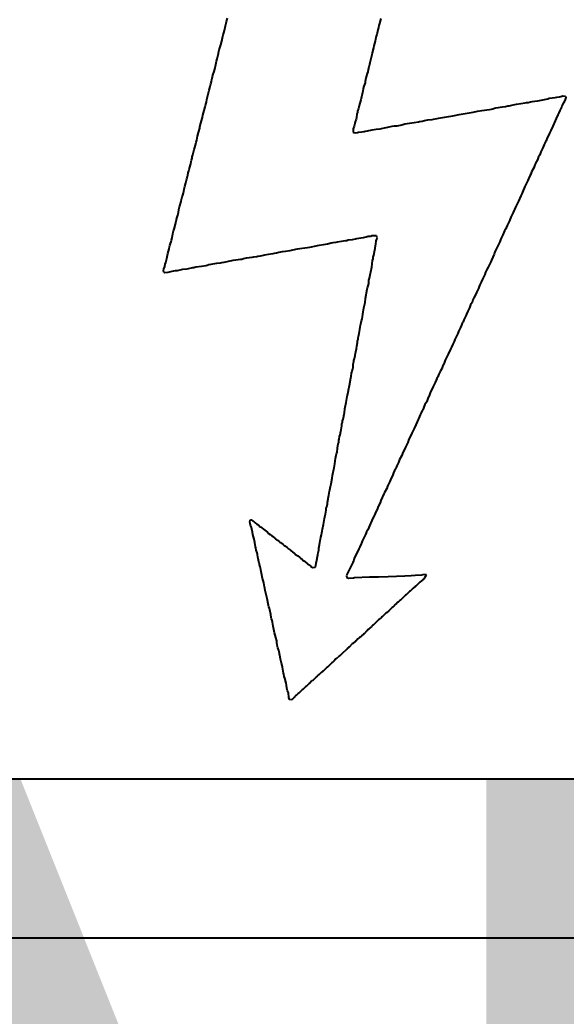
# Model space of a CAD drawing. Header units: inches. Extents: x 0 to 212, y 0 to 208.
# Drawn here: x 6.9044 to 6.98, y 1.2384 to 1.3764 of the extents above; entities that cross this region are included whole.
import ezdxf

# ---------------------------------------------------------------- set-up
doc = ezdxf.new("R2010")
doc.units = ezdxf.units.IN
doc.header["$MEASUREMENT"] = 0
doc.layers.add('Top Overlay', color=2, linetype='Continuous')
doc.styles.add('Arial Black', font='', dxfattribs={"height": 0.2})
doc.styles.get('Arial Black').set_extended_font_data('Arial Black')

msp = doc.modelspace()

# ---------------------------------------------------------------- linework, layer by layer
at = {"layer": 'Top Overlay'}
for p, q in [((6.93298, 1.37622), (6.93311, 1.37667)), ((6.95434, 1.37664), (6.95416, 1.37594)), ((6.93269, 1.37496), (6.93282, 1.37563)), ((6.93282, 1.37563), (6.93291, 1.37598)), ((6.93291, 1.37598), (6.93298, 1.37622)), ((6.95403, 1.37541), (6.95394, 1.37505)), ((6.95409, 1.37569), (6.95403, 1.37541)), ((6.95416, 1.37594), (6.95409, 1.37569)), ((6.93231, 1.37352), (6.93247, 1.37421)), ((6.93247, 1.37421), (6.93251, 1.37439)), ((6.93251, 1.37439), (6.93262, 1.37467)), ((6.93262, 1.37467), (6.93269, 1.37496)), ((6.95361, 1.37379), (6.95356, 1.37348)), ((6.95365, 1.37397), (6.95361, 1.37379)), ((6.95372, 1.37421), (6.95365, 1.37397)), ((6.95381, 1.37443), (6.95372, 1.37421)), ((6.95385, 1.37461), (6.95381, 1.37443)), ((6.95394, 1.37505), (6.95385, 1.37461)), ((6.93196, 1.37228), (6.93218, 1.37299)), ((6.93218, 1.37299), (6.93231, 1.37352)), ((6.95334, 1.37259), (6.95317, 1.37189)), ((6.95341, 1.37284), (6.95334, 1.37259)), ((6.9535, 1.37319), (6.95341, 1.37284)), ((6.95356, 1.37348), (6.9535, 1.37319)), ((6.93158, 1.37071), (6.93167, 1.37107)), ((6.93167, 1.37107), (6.93178, 1.37144)), ((6.93178, 1.37144), (6.93187, 1.3718)), ((6.93187, 1.3718), (6.93192, 1.37211)), ((6.93192, 1.37211), (6.93196, 1.37228)), ((6.95297, 1.37107), (6.95292, 1.37085)), ((6.9531, 1.3716), (6.95297, 1.37107)), ((6.95317, 1.37189), (6.9531, 1.3716)), ((6.93125, 1.36932), (6.93134, 1.36963)), ((6.93134, 1.36963), (6.93141, 1.36987)), ((6.93141, 1.36987), (6.93145, 1.37005)), ((6.93145, 1.37005), (6.93158, 1.37071)), ((6.95263, 1.36958), (6.95255, 1.36923)), ((6.95268, 1.36989), (6.95263, 1.36958)), ((6.95277, 1.37025), (6.95268, 1.36989)), ((6.95283, 1.37049), (6.95277, 1.37025)), ((6.95292, 1.37085), (6.95283, 1.37049)), ((6.93096, 1.36819), (6.93101, 1.36837)), ((6.93101, 1.36837), (6.93105, 1.36859)), ((6.93105, 1.36859), (6.93114, 1.36894)), ((6.93114, 1.36894), (6.93125, 1.36932)), ((6.95232, 1.36857), (6.95226, 1.36814)), ((6.95246, 1.36901), (6.95232, 1.36857)), ((6.95255, 1.36923), (6.95246, 1.36901)), ((6.93059, 1.36671), (6.9307, 1.36722)), ((6.9307, 1.36722), (6.93081, 1.36759)), ((6.93081, 1.36759), (6.9309, 1.3679)), ((6.9309, 1.3679), (6.93096, 1.36819)), ((6.95193, 1.36693), (6.95186, 1.36655)), ((6.95201, 1.36728), (6.95193, 1.36693)), ((6.9521, 1.3675), (6.95201, 1.36728)), ((6.95217, 1.36775), (6.9521, 1.3675)), ((6.95221, 1.36792), (6.95217, 1.36775)), ((6.95226, 1.36814), (6.95221, 1.36792)), ((6.93019, 1.36507), (6.93026, 1.36544)), ((6.93026, 1.36544), (6.93034, 1.3658)), ((6.93034, 1.3658), (6.93045, 1.36617)), ((6.93045, 1.36617), (6.93059, 1.36671)), ((6.95162, 1.36555), (6.95157, 1.36538)), ((6.95168, 1.3658), (6.95162, 1.36555)), ((6.95177, 1.36615), (6.95168, 1.3658)), ((6.95182, 1.36637), (6.95177, 1.36615)), ((6.95186, 1.36655), (6.95182, 1.36637)), ((6.97636, 1.36529), (6.97725, 1.36547)), ((6.97725, 1.36547), (6.97749, 1.36553)), ((6.97749, 1.36553), (6.97767, 1.36558)), ((6.97767, 1.36558), (6.97853, 1.36569)), ((6.97853, 1.36569), (6.97875, 1.36573)), ((6.97875, 1.36573), (6.97911, 1.36578)), ((6.97911, 1.36578), (6.97929, 1.36582)), ((6.97929, 1.36582), (6.97957, 1.36593)), ((6.97957, 1.36593), (6.97993, 1.36589)), ((6.97995, 1.36555), (6.97984, 1.36527)), ((6.97993, 1.36589), (6.97999, 1.36569)), ((6.97999, 1.36569), (6.97995, 1.36555)), ((6.92986, 1.36389), (6.93001, 1.3644)), ((6.93001, 1.3644), (6.93006, 1.36458)), ((6.93006, 1.36458), (6.93014, 1.36489)), ((6.93014, 1.36489), (6.93019, 1.36507)), ((6.95128, 1.36416), (6.95115, 1.36381)), ((6.95133, 1.36434), (6.95128, 1.36416)), ((6.95137, 1.3646), (6.95133, 1.36434)), ((6.95144, 1.36489), (6.95137, 1.3646)), ((6.95148, 1.36507), (6.95144, 1.36489)), ((6.95157, 1.36538), (6.95148, 1.36507)), ((6.96941, 1.36405), (6.96968, 1.36409)), ((6.96968, 1.36409), (6.96986, 1.36414)), ((6.96986, 1.36414), (6.9701, 1.3642)), ((6.9701, 1.3642), (6.97028, 1.36425)), ((6.97028, 1.36425), (6.97121, 1.36438)), ((6.97121, 1.36438), (6.97163, 1.36445)), ((6.97163, 1.36445), (6.97198, 1.36454)), ((6.97198, 1.36454), (6.97209, 1.36456)), ((6.97209, 1.36456), (6.97214, 1.36456)), ((6.97214, 1.36456), (6.97231, 1.3646)), ((6.97231, 1.3646), (6.97269, 1.36467)), ((6.97269, 1.36467), (6.97291, 1.36471)), ((6.97291, 1.36471), (6.97318, 1.36476)), ((6.97318, 1.36476), (6.97437, 1.36494)), ((6.97437, 1.36494), (6.97455, 1.36498)), ((6.97455, 1.36498), (6.97477, 1.36502)), ((6.97477, 1.36502), (6.97512, 1.36511)), ((6.97512, 1.36511), (6.97534, 1.36516)), ((6.97534, 1.36516), (6.9757, 1.3652)), ((6.9757, 1.3652), (6.9761, 1.36524)), ((6.9761, 1.36524), (6.97636, 1.36529)), ((6.97946, 1.36445), (6.97915, 1.36387)), ((6.97951, 1.36463), (6.97946, 1.36445)), ((6.97984, 1.36527), (6.97951, 1.36463)), ((6.92941, 1.36212), (6.92961, 1.36277)), ((6.92961, 1.36277), (6.92966, 1.36294)), ((6.92966, 1.36294), (6.92972, 1.36323)), ((6.92972, 1.36323), (6.92986, 1.36389)), ((6.95093, 1.3627), (6.95082, 1.36232)), ((6.95097, 1.36288), (6.95093, 1.3627)), ((6.95106, 1.36341), (6.95097, 1.36288)), ((6.95111, 1.36363), (6.95106, 1.36341)), ((6.95115, 1.36381), (6.95111, 1.36363)), ((6.96147, 1.36266), (6.96164, 1.3627)), ((6.96164, 1.3627), (6.96215, 1.36277)), ((6.96215, 1.36277), (6.96237, 1.36281)), ((6.96237, 1.36281), (6.9629, 1.36294)), ((6.9629, 1.36294), (6.96344, 1.36303)), ((6.96344, 1.36303), (6.96432, 1.36316)), ((6.96432, 1.36316), (6.96459, 1.36321)), ((6.96459, 1.36321), (6.96481, 1.36325)), ((6.96481, 1.36325), (6.96499, 1.3633)), ((6.96499, 1.3633), (6.96523, 1.36336)), ((6.96523, 1.36336), (6.96578, 1.36343)), ((6.96578, 1.36343), (6.96658, 1.36356)), ((6.96658, 1.36356), (6.96715, 1.36365)), ((6.96715, 1.36365), (6.96733, 1.3637)), ((6.96733, 1.3637), (6.96758, 1.36376)), ((6.96758, 1.36376), (6.96775, 1.36381)), ((6.96775, 1.36381), (6.96837, 1.36389)), ((6.96837, 1.36389), (6.96941, 1.36405)), ((6.97867, 1.36277), (6.97853, 1.36246)), ((6.97891, 1.36327), (6.97867, 1.36277)), ((6.97902, 1.36356), (6.97891, 1.36327)), ((6.97915, 1.36387), (6.97902, 1.36356)), ((6.92908, 1.36086), (6.92926, 1.36144)), ((6.92926, 1.36144), (6.9293, 1.36161)), ((6.9293, 1.36161), (6.92941, 1.36212)), ((6.95055, 1.36135), (6.95051, 1.36117)), ((6.95066, 1.36173), (6.95055, 1.36135)), ((6.95075, 1.36208), (6.95066, 1.36173)), ((6.95082, 1.36232), (6.95075, 1.36208)), ((6.95317, 1.36122), (6.9537, 1.3613)), ((6.9537, 1.3613), (6.95429, 1.36137)), ((6.95429, 1.36137), (6.95447, 1.36142)), ((6.95447, 1.36142), (6.95489, 1.36148)), ((6.95489, 1.36148), (6.95533, 1.36157)), ((6.95533, 1.36157), (6.95551, 1.36161)), ((6.95551, 1.36161), (6.95595, 1.3617)), ((6.95595, 1.3617), (6.95622, 1.36175)), ((6.95622, 1.36175), (6.95662, 1.36179)), ((6.95662, 1.36179), (6.95711, 1.36188)), ((6.95711, 1.36188), (6.95728, 1.36192)), ((6.95728, 1.36192), (6.95753, 1.36199)), ((6.95753, 1.36199), (6.9577, 1.36204)), ((6.9577, 1.36204), (6.95801, 1.36208)), ((6.95801, 1.36208), (6.95896, 1.36223)), ((6.95896, 1.36223), (6.95956, 1.3623)), ((6.95956, 1.3623), (6.95974, 1.36235)), ((6.95974, 1.36235), (6.96007, 1.36241)), ((6.96007, 1.36241), (6.96043, 1.3625)), ((6.96043, 1.3625), (6.96087, 1.36259)), ((6.96087, 1.36259), (6.96147, 1.36266)), ((6.97818, 1.3617), (6.97791, 1.36113)), ((6.97853, 1.36246), (6.97818, 1.3617)), ((6.92886, 1.3598), (6.92895, 1.36033)), ((6.92895, 1.36033), (6.92908, 1.36086)), ((6.95051, 1.36117), (6.95055, 1.36091)), ((6.95055, 1.36091), (6.95062, 1.36084)), ((6.95062, 1.36084), (6.9508, 1.3608)), ((6.9508, 1.3608), (6.95115, 1.36084)), ((6.95115, 1.36084), (6.95128, 1.36088)), ((6.95128, 1.36088), (6.95173, 1.36093)), ((6.95173, 1.36093), (6.95204, 1.36097)), ((6.95204, 1.36097), (6.95221, 1.36102)), ((6.95221, 1.36102), (6.95252, 1.36106)), ((6.95252, 1.36106), (6.9527, 1.36111)), ((6.9527, 1.36111), (6.95299, 1.36117)), ((6.95299, 1.36117), (6.95317, 1.36122)), ((6.97738, 1.35998), (6.97727, 1.35969)), ((6.97774, 1.36073), (6.97738, 1.35998)), ((6.97791, 1.36113), (6.97774, 1.36073)), ((6.92851, 1.35847), (6.92857, 1.35876)), ((6.92857, 1.35876), (6.92866, 1.35911)), ((6.92866, 1.35911), (6.92877, 1.35949)), ((6.92877, 1.35949), (6.92886, 1.3598)), ((6.97683, 1.35871), (6.97654, 1.35816)), ((6.97692, 1.35894), (6.97683, 1.35871)), ((6.97698, 1.35918), (6.97692, 1.35894)), ((6.9772, 1.35953), (6.97698, 1.35918)), ((6.97727, 1.35969), (6.9772, 1.35953)), ((6.92813, 1.35703), (6.9282, 1.35728)), ((6.9282, 1.35728), (6.92824, 1.35745)), ((6.92824, 1.35745), (6.92833, 1.35776)), ((6.92833, 1.35776), (6.92851, 1.35847)), ((6.9761, 1.35719), (6.97594, 1.35677)), ((6.97623, 1.3575), (6.9761, 1.35719)), ((6.97627, 1.35759), (6.97623, 1.3575)), ((6.97634, 1.35765), (6.97627, 1.35759)), ((6.97643, 1.35787), (6.97634, 1.35765)), ((6.97654, 1.35816), (6.97643, 1.35787)), ((6.9278, 1.35573), (6.92798, 1.35635)), ((6.92798, 1.35635), (6.92802, 1.35652)), ((6.92802, 1.35652), (6.92809, 1.35681)), ((6.92809, 1.35681), (6.92813, 1.35703)), ((6.97554, 1.35593), (6.97526, 1.35537)), ((6.9757, 1.35635), (6.97554, 1.35593)), ((6.97583, 1.35666), (6.9757, 1.35635)), ((6.97594, 1.35677), (6.97583, 1.35666)), ((6.92738, 1.35407), (6.92749, 1.35444)), ((6.92749, 1.35444), (6.92758, 1.35475)), ((6.92758, 1.35475), (6.92762, 1.35493)), ((6.92762, 1.35493), (6.92767, 1.35524)), ((6.92767, 1.35524), (6.92775, 1.35555)), ((6.92775, 1.35555), (6.9278, 1.35573)), ((6.97481, 1.35444), (6.97475, 1.3542)), ((6.97499, 1.35484), (6.97481, 1.35444)), ((6.97515, 1.35508), (6.97499, 1.35484)), ((6.97526, 1.35537), (6.97515, 1.35508)), ((6.92713, 1.35298), (6.92722, 1.35334)), ((6.92722, 1.35334), (6.92733, 1.35385)), ((6.92733, 1.35385), (6.92738, 1.35407)), ((6.97433, 1.35334), (6.97397, 1.35258)), ((6.97455, 1.35382), (6.97433, 1.35334)), ((6.97475, 1.3542), (6.97455, 1.35382)), ((6.92676, 1.35154), (6.9268, 1.35176)), ((6.9268, 1.35176), (6.92685, 1.35194)), ((6.92685, 1.35194), (6.92691, 1.35218)), ((6.92691, 1.35218), (6.927, 1.35249)), ((6.927, 1.35249), (6.92705, 1.35267)), ((6.92705, 1.35267), (6.92713, 1.35298)), ((6.97377, 1.35207), (6.97344, 1.35134)), ((6.97388, 1.35236), (6.97377, 1.35207)), ((6.97397, 1.35258), (6.97388, 1.35236)), ((6.92638, 1.35019), (6.92647, 1.35055)), ((6.92647, 1.35055), (6.92669, 1.35126)), ((6.92669, 1.35126), (6.92676, 1.35154)), ((6.97304, 1.3505), (6.97269, 1.34975)), ((6.97344, 1.35134), (6.97304, 1.3505)), ((6.92601, 1.34858), (6.92614, 1.34911)), ((6.92614, 1.34911), (6.92625, 1.3494)), ((6.92625, 1.3494), (6.92634, 1.34975)), ((6.92634, 1.34975), (6.92638, 1.35019)), ((6.97238, 1.34913), (6.97218, 1.34858)), ((6.97258, 1.34946), (6.97238, 1.34913)), ((6.97269, 1.34975), (6.97258, 1.34946)), ((6.92574, 1.34743), (6.92592, 1.34813)), ((6.92592, 1.34813), (6.92601, 1.34858)), ((6.97167, 1.34749), (6.97149, 1.34723)), ((6.97174, 1.34765), (6.97167, 1.34749)), ((6.97185, 1.34794), (6.97174, 1.34765)), ((6.97218, 1.34858), (6.97185, 1.34794)), ((6.92536, 1.34594), (6.92545, 1.34625)), ((6.92545, 1.34625), (6.9255, 1.34656)), ((6.9255, 1.34656), (6.92554, 1.34674)), ((6.92554, 1.34674), (6.92561, 1.34703)), ((6.92561, 1.34703), (6.92565, 1.3472)), ((6.92565, 1.3472), (6.92574, 1.34743)), ((6.9519, 1.34623), (6.95097, 1.3461)), ((6.95208, 1.34627), (6.9519, 1.34623)), ((6.95232, 1.34634), (6.95208, 1.34627)), ((6.95261, 1.34641), (6.95232, 1.34634)), ((6.95292, 1.34645), (6.95261, 1.34641)), ((6.95305, 1.3465), (6.95292, 1.34645)), ((6.95359, 1.34654), (6.95305, 1.3465)), ((6.95376, 1.3465), (6.95359, 1.34654)), ((6.95383, 1.34643), (6.95376, 1.3465)), ((6.95387, 1.34625), (6.95383, 1.34643)), ((6.95383, 1.34608), (6.95387, 1.34625)), ((6.97105, 1.34621), (6.97096, 1.34599)), ((6.97129, 1.34667), (6.97105, 1.34621)), ((6.97149, 1.34723), (6.97129, 1.34667)), ((6.92505, 1.3447), (6.9251, 1.34501)), ((6.9251, 1.34501), (6.92514, 1.34519)), ((6.92514, 1.34519), (6.92521, 1.34548)), ((6.92521, 1.34548), (6.9253, 1.3457)), ((6.9253, 1.3457), (6.92536, 1.34594)), ((6.94422, 1.34488), (6.94276, 1.34466)), ((6.94449, 1.34492), (6.94422, 1.34488)), ((6.94537, 1.3451), (6.94449, 1.34492)), ((6.94555, 1.34515), (6.94537, 1.3451)), ((6.9467, 1.34532), (6.94555, 1.34515)), ((6.94697, 1.34537), (6.9467, 1.34532)), ((6.9475, 1.3455), (6.94697, 1.34537)), ((6.94772, 1.34554), (6.9475, 1.3455)), ((6.94814, 1.34561), (6.94772, 1.34554)), ((6.94832, 1.34566), (6.94814, 1.34561)), ((6.94892, 1.34572), (6.94832, 1.34566)), ((6.94945, 1.34581), (6.94892, 1.34572)), ((6.94967, 1.34585), (6.94945, 1.34581)), ((6.94984, 1.3459), (6.94967, 1.34585)), ((6.95038, 1.34599), (6.94984, 1.3459)), ((6.9508, 1.34605), (6.95038, 1.34599)), ((6.95097, 1.3461), (6.9508, 1.34605)), ((6.95352, 1.34457), (6.95356, 1.34475)), ((6.95356, 1.34475), (6.95363, 1.34517)), ((6.95363, 1.34517), (6.95367, 1.34539)), ((6.95367, 1.34539), (6.95372, 1.34583)), ((6.95372, 1.34583), (6.95383, 1.34608)), ((6.97045, 1.34486), (6.97021, 1.34439)), ((6.97056, 1.34515), (6.97045, 1.34486)), ((6.97085, 1.3457), (6.97056, 1.34515)), ((6.97096, 1.34599), (6.97085, 1.3457)), ((6.92457, 1.34284), (6.9247, 1.34338)), ((6.9247, 1.34338), (6.92485, 1.34406)), ((6.92485, 1.34406), (6.92505, 1.3447)), ((6.9355, 1.34338), (6.93532, 1.34333)), ((6.93572, 1.34342), (6.9355, 1.34338)), ((6.93612, 1.34346), (6.93572, 1.34342)), ((6.93648, 1.34351), (6.93612, 1.34346)), ((6.9367, 1.34355), (6.93648, 1.34351)), ((6.93716, 1.34362), (6.9367, 1.34355)), ((6.93734, 1.34366), (6.93716, 1.34362)), ((6.93765, 1.34371), (6.93734, 1.34366)), ((6.93789, 1.34377), (6.93765, 1.34371)), ((6.93825, 1.34386), (6.93789, 1.34377)), ((6.93882, 1.34395), (6.93825, 1.34386)), ((6.93942, 1.34402), (6.93882, 1.34395)), ((6.9396, 1.34406), (6.93942, 1.34402)), ((6.93991, 1.34411), (6.9396, 1.34406)), ((6.94022, 1.34419), (6.93991, 1.34411)), ((6.94046, 1.34426), (6.94022, 1.34419)), ((6.94068, 1.3443), (6.94046, 1.34426)), ((6.94115, 1.34437), (6.94068, 1.3443)), ((6.94174, 1.34444), (6.94115, 1.34437)), ((6.94196, 1.34448), (6.94174, 1.34444)), ((6.94214, 1.34453), (6.94196, 1.34448)), ((6.94236, 1.34457), (6.94214, 1.34453)), ((6.94254, 1.34461), (6.94236, 1.34457)), ((6.94276, 1.34466), (6.94254, 1.34461)), ((6.95323, 1.34309), (6.95328, 1.34335)), ((6.95328, 1.34335), (6.95332, 1.34357)), ((6.95332, 1.34357), (6.95339, 1.34382)), ((6.95339, 1.34382), (6.95352, 1.34457)), ((6.97008, 1.34399), (6.96968, 1.34315)), ((6.97012, 1.34417), (6.97008, 1.34399)), ((6.97021, 1.34439), (6.97012, 1.34417)), ((6.9243, 1.34196), (6.92443, 1.34227)), ((6.92443, 1.34227), (6.9245, 1.3426)), ((6.9245, 1.3426), (6.92457, 1.34284)), ((6.92826, 1.34207), (6.92749, 1.34191)), ((6.92844, 1.34211), (6.92826, 1.34207)), ((6.92875, 1.34216), (6.92844, 1.34211)), ((6.9295, 1.34229), (6.92875, 1.34216)), ((6.93012, 1.34238), (6.9295, 1.34229)), ((6.9303, 1.34242), (6.93012, 1.34238)), ((6.93054, 1.34249), (6.9303, 1.34242)), ((6.93161, 1.34267), (6.93054, 1.34249)), ((6.93211, 1.34273), (6.93161, 1.34267)), ((6.93229, 1.34278), (6.93211, 1.34273)), ((6.9326, 1.34282), (6.93229, 1.34278)), ((6.93285, 1.34289), (6.9326, 1.34282)), ((6.9332, 1.34298), (6.93285, 1.34289)), ((6.93366, 1.34304), (6.9332, 1.34298)), ((6.93384, 1.34309), (6.93366, 1.34304)), ((6.93428, 1.34313), (6.93384, 1.34309)), ((6.9349, 1.34322), (6.93428, 1.34313)), ((6.93508, 1.34326), (6.9349, 1.34322)), ((6.93532, 1.34333), (6.93508, 1.34326)), ((6.95305, 1.34194), (6.9531, 1.3422)), ((6.9531, 1.3422), (6.95323, 1.34309)), ((6.96924, 1.34218), (6.96901, 1.34178)), ((6.96959, 1.34293), (6.96924, 1.34218)), ((6.96968, 1.34315), (6.96959, 1.34293)), ((6.92426, 1.34165), (6.9243, 1.34196)), ((6.9243, 1.34147), (6.92426, 1.34165)), ((6.92441, 1.34141), (6.9243, 1.34147)), ((6.92483, 1.34143), (6.92441, 1.34141)), ((6.92505, 1.34147), (6.92483, 1.34143)), ((6.92541, 1.34156), (6.92505, 1.34147)), ((6.92585, 1.34165), (6.92541, 1.34156)), ((6.92612, 1.34169), (6.92585, 1.34165)), ((6.92634, 1.34174), (6.92612, 1.34169)), ((6.92671, 1.3418), (6.92634, 1.34174)), ((6.92689, 1.34185), (6.92671, 1.3418)), ((6.92749, 1.34191), (6.92689, 1.34185)), ((6.95272, 1.34036), (6.95277, 1.34067)), ((6.95277, 1.34067), (6.95292, 1.34136)), ((6.95292, 1.34136), (6.95297, 1.34154)), ((6.95297, 1.34154), (6.95301, 1.34176)), ((6.95301, 1.34176), (6.95305, 1.34194)), ((6.96862, 1.3409), (6.96844, 1.3405)), ((6.96868, 1.34096), (6.96862, 1.3409)), ((6.96877, 1.34118), (6.96868, 1.34096)), ((6.96888, 1.34147), (6.96877, 1.34118)), ((6.96901, 1.34178), (6.96888, 1.34147)), ((6.95248, 1.33915), (6.95252, 1.33932)), ((6.95252, 1.33932), (6.95259, 1.33957)), ((6.95259, 1.33957), (6.95268, 1.33992)), ((6.95268, 1.33992), (6.95272, 1.34036)), ((6.96789, 1.33924), (6.9676, 1.33868)), ((6.968, 1.33952), (6.96789, 1.33924)), ((6.96808, 1.33974), (6.968, 1.33952)), ((6.96828, 1.34008), (6.96808, 1.33974)), ((6.96844, 1.3405), (6.96828, 1.34008)), ((6.95226, 1.33782), (6.95248, 1.33915)), ((6.96724, 1.33793), (6.96713, 1.33764)), ((6.96744, 1.33826), (6.96724, 1.33793)), ((6.9676, 1.33868), (6.96744, 1.33826)), ((6.95186, 1.33565), (6.95199, 1.33654)), ((6.95199, 1.33654), (6.9521, 1.33691)), ((6.9521, 1.33691), (6.95219, 1.33727)), ((6.95219, 1.33727), (6.95226, 1.33782)), ((6.96665, 1.33654), (6.9664, 1.33607)), ((6.9668, 1.33696), (6.96665, 1.33654)), ((6.967, 1.33729), (6.9668, 1.33696)), ((6.96713, 1.33764), (6.967, 1.33729)), ((6.95177, 1.33503), (6.95182, 1.3353)), ((6.95182, 1.3353), (6.95186, 1.33565)), ((6.96609, 1.33536), (6.96587, 1.33488)), ((6.96616, 1.33543), (6.96609, 1.33536)), ((6.96625, 1.33565), (6.96616, 1.33543)), ((6.9664, 1.33607), (6.96625, 1.33565)), ((6.95146, 1.33352), (6.95151, 1.33388)), ((6.95151, 1.33388), (6.95155, 1.33414)), ((6.95155, 1.33414), (6.95164, 1.3345)), ((6.95164, 1.3345), (6.9517, 1.33474)), ((6.9517, 1.33474), (6.95177, 1.33503)), ((6.96541, 1.33383), (6.96512, 1.33328)), ((6.96552, 1.33412), (6.96541, 1.33383)), ((6.96565, 1.33443), (6.96552, 1.33412)), ((6.96569, 1.33452), (6.96565, 1.33443)), ((6.96576, 1.33459), (6.96569, 1.33452)), ((6.96587, 1.33488), (6.96576, 1.33459)), ((6.9512, 1.33215), (6.95124, 1.33237)), ((6.95124, 1.33237), (6.95128, 1.33255)), ((6.95128, 1.33255), (6.95133, 1.33282)), ((6.95133, 1.33282), (6.95137, 1.33299)), ((6.95137, 1.33299), (6.95146, 1.33352)), ((6.96501, 1.33299), (6.96463, 1.33217)), ((6.96512, 1.33328), (6.96501, 1.33299)), ((6.95097, 1.33087), (6.95102, 1.33122)), ((6.95102, 1.33122), (6.95111, 1.33175)), ((6.95111, 1.33175), (6.95115, 1.33198)), ((6.95115, 1.33198), (6.9512, 1.33215)), ((6.96414, 1.33111), (6.96406, 1.33089)), ((6.96432, 1.33151), (6.96414, 1.33111)), ((6.96437, 1.3316), (6.96432, 1.33151)), ((6.96443, 1.33167), (6.96437, 1.3316)), ((6.96452, 1.33189), (6.96443, 1.33167)), ((6.96463, 1.33217), (6.96452, 1.33189)), ((6.95064, 1.32925), (6.95071, 1.32954)), ((6.95071, 1.32954), (6.95075, 1.32972)), ((6.95075, 1.32972), (6.95082, 1.32996)), ((6.95082, 1.32996), (6.95086, 1.33027)), ((6.95086, 1.33027), (6.95091, 1.33045)), ((6.95091, 1.33045), (6.95097, 1.33087)), ((6.9637, 1.33014), (6.9633, 1.3293)), ((6.96401, 1.3308), (6.9637, 1.33014)), ((6.96406, 1.33089), (6.96401, 1.3308)), ((6.95046, 1.3281), (6.95051, 1.32828)), ((6.95051, 1.32828), (6.95055, 1.32872)), ((6.95055, 1.32872), (6.9506, 1.32912)), ((6.9506, 1.32912), (6.95064, 1.32925)), ((6.96284, 1.32817), (6.96262, 1.32781)), ((6.9629, 1.32841), (6.96284, 1.32817)), ((6.96308, 1.32881), (6.9629, 1.32841)), ((6.96315, 1.32888), (6.96308, 1.32881)), ((6.9633, 1.3293), (6.96315, 1.32888)), ((6.95002, 1.3258), (6.9502, 1.32686)), ((6.9502, 1.32686), (6.95024, 1.32704)), ((6.95024, 1.32704), (6.95029, 1.32748)), ((6.95029, 1.32748), (6.95033, 1.32761)), ((6.95033, 1.32761), (6.95038, 1.32779)), ((6.95038, 1.32779), (6.95046, 1.3281)), ((6.96229, 1.32704), (6.96211, 1.32677)), ((6.96233, 1.32713), (6.96229, 1.32704)), ((6.96242, 1.32735), (6.96233, 1.32713)), ((6.96262, 1.32781), (6.96242, 1.32735)), ((6.94991, 1.32538), (6.94996, 1.32556)), ((6.94996, 1.32556), (6.95002, 1.3258)), ((6.96153, 1.3254), (6.96136, 1.32509)), ((6.96162, 1.32562), (6.96153, 1.3254)), ((6.9618, 1.32602), (6.96162, 1.32562)), ((6.96184, 1.32611), (6.9618, 1.32602)), ((6.96191, 1.32618), (6.96184, 1.32611)), ((6.96204, 1.32653), (6.96191, 1.32618)), ((6.96211, 1.32677), (6.96204, 1.32653)), ((6.94962, 1.32372), (6.94971, 1.32425)), ((6.94971, 1.32425), (6.94976, 1.32443)), ((6.94976, 1.32443), (6.94982, 1.32485)), ((6.94982, 1.32485), (6.94991, 1.32538)), ((6.961, 1.32429), (6.96087, 1.32398)), ((6.96107, 1.32436), (6.961, 1.32429)), ((6.96122, 1.32478), (6.96107, 1.32436)), ((6.96136, 1.32509), (6.96122, 1.32478)), ((6.94938, 1.32255), (6.94947, 1.32299)), ((6.94947, 1.32299), (6.94951, 1.32317)), ((6.94951, 1.32317), (6.94958, 1.32341)), ((6.94958, 1.32341), (6.94962, 1.32372)), ((6.96038, 1.32292), (6.96027, 1.32263)), ((6.96047, 1.32314), (6.96038, 1.32292)), ((6.96067, 1.32348), (6.96047, 1.32314)), ((6.96076, 1.3237), (6.96067, 1.32348)), ((6.96087, 1.32398), (6.96076, 1.3237)), ((6.94914, 1.32111), (6.94918, 1.32128)), ((6.94918, 1.32128), (6.94927, 1.32182)), ((6.94927, 1.32182), (6.94931, 1.32199)), ((6.94931, 1.32199), (6.94938, 1.32255)), ((6.95974, 1.32148), (6.95941, 1.32075)), ((6.95983, 1.3217), (6.95974, 1.32148)), ((6.95994, 1.32199), (6.95983, 1.3217)), ((6.96007, 1.3223), (6.95994, 1.32199)), ((6.96018, 1.32241), (6.96007, 1.3223)), ((6.96027, 1.32263), (6.96018, 1.32241)), ((6.94887, 1.31965), (6.94894, 1.3202)), ((6.94894, 1.3202), (6.94898, 1.32046)), ((6.94898, 1.32046), (6.94903, 1.32064)), ((6.94903, 1.32064), (6.94907, 1.32086)), ((6.94907, 1.32086), (6.94914, 1.32111)), ((6.95901, 1.31991), (6.95865, 1.31916)), ((6.95941, 1.32075), (6.95901, 1.31991)), ((6.94861, 1.31836), (6.94865, 1.31872)), ((6.94865, 1.31872), (6.94874, 1.31894)), ((6.94874, 1.31894), (6.94883, 1.31947)), ((6.94883, 1.31947), (6.94887, 1.31965)), ((6.95854, 1.31887), (6.95826, 1.31832)), ((6.95865, 1.31916), (6.95854, 1.31887)), ((6.94838, 1.31708), (6.94847, 1.3177)), ((6.94847, 1.3177), (6.94852, 1.31788)), ((6.94852, 1.31788), (6.94856, 1.31818)), ((6.94856, 1.31818), (6.94861, 1.31836)), ((6.95777, 1.31721), (6.95766, 1.31692)), ((6.95786, 1.31743), (6.95777, 1.31721)), ((6.9581, 1.3179), (6.95786, 1.31743)), ((6.95826, 1.31832), (6.9581, 1.3179)), ((6.9481, 1.31564), (6.94814, 1.31591)), ((6.94814, 1.31591), (6.94818, 1.31613)), ((6.94818, 1.31613), (6.94823, 1.3163)), ((6.94823, 1.3163), (6.9483, 1.31655)), ((6.9483, 1.31655), (6.94838, 1.31708)), ((6.95726, 1.31608), (6.95697, 1.31553)), ((6.95737, 1.31637), (6.95726, 1.31608)), ((6.95746, 1.31659), (6.95737, 1.31637)), ((6.95766, 1.31692), (6.95746, 1.31659)), ((6.94785, 1.3142), (6.9479, 1.31438)), ((6.9479, 1.31438), (6.94799, 1.31491)), ((6.94799, 1.31491), (6.9481, 1.31564)), ((6.95649, 1.31442), (6.95644, 1.31424)), ((6.95657, 1.31464), (6.95649, 1.31442)), ((6.95682, 1.31511), (6.95657, 1.31464)), ((6.95697, 1.31553), (6.95682, 1.31511)), ((6.94761, 1.31294), (6.94765, 1.31329)), ((6.94765, 1.31329), (6.94774, 1.31378)), ((6.94774, 1.31378), (6.94779, 1.31396)), ((6.94779, 1.31396), (6.94785, 1.3142)), ((6.95598, 1.31325), (6.95578, 1.31292)), ((6.95613, 1.31367), (6.95598, 1.31325)), ((6.95626, 1.31398), (6.95613, 1.31367)), ((6.95644, 1.31424), (6.95626, 1.31398)), ((6.94734, 1.31157), (6.94739, 1.31179)), ((6.94739, 1.31179), (6.94748, 1.31214)), ((6.94748, 1.31214), (6.94761, 1.31294)), ((6.95529, 1.31181), (6.95518, 1.31152)), ((6.9556, 1.31247), (6.95529, 1.31181)), ((6.95578, 1.31292), (6.9556, 1.31247)), ((6.94699, 1.30957), (6.94712, 1.31037)), ((6.94712, 1.31037), (6.94717, 1.31059)), ((6.94717, 1.31059), (6.94726, 1.31112)), ((6.94726, 1.31112), (6.9473, 1.3113)), ((6.9473, 1.3113), (6.94734, 1.31157)), ((6.9548, 1.31075), (6.95436, 1.30982)), ((6.95489, 1.31097), (6.9548, 1.31075)), ((6.95518, 1.31152), (6.95489, 1.31097)), ((6.94681, 1.30878), (6.94686, 1.30895)), ((6.94686, 1.30895), (6.94695, 1.3094)), ((6.94695, 1.3094), (6.94699, 1.30957)), ((6.95401, 1.30902), (6.9539, 1.30873)), ((6.95425, 1.30953), (6.95401, 1.30902)), ((6.95436, 1.30982), (6.95425, 1.30953)), ((6.94655, 1.30736), (6.94661, 1.3076)), ((6.94661, 1.3076), (6.9467, 1.30796)), ((6.9467, 1.30796), (6.94677, 1.30851)), ((6.94677, 1.30851), (6.94681, 1.30878)), ((6.95343, 1.30774), (6.95312, 1.30707)), ((6.95348, 1.30783), (6.95343, 1.30774)), ((6.95356, 1.30805), (6.95348, 1.30783)), ((6.95374, 1.30845), (6.95356, 1.30805)), ((6.95381, 1.30851), (6.95374, 1.30845)), ((6.9539, 1.30873), (6.95381, 1.30851)), ((6.93621, 1.30685), (6.93625, 1.30712)), ((6.93625, 1.30667), (6.93621, 1.30685)), ((6.93625, 1.30712), (6.93632, 1.30718)), ((6.93632, 1.30643), (6.93625, 1.30667)), ((6.93632, 1.30718), (6.9365, 1.30714)), ((6.93645, 1.30608), (6.93632, 1.30643)), ((6.9365, 1.30586), (6.93645, 1.30608)), ((6.9365, 1.30714), (6.93663, 1.30701)), ((6.93663, 1.30701), (6.93672, 1.30696)), ((6.93672, 1.30696), (6.93696, 1.30676)), ((6.93696, 1.30676), (6.93716, 1.30656)), ((6.93716, 1.30656), (6.93725, 1.30652)), ((6.93725, 1.30652), (6.93749, 1.30632)), ((6.93749, 1.30632), (6.9376, 1.30621)), ((6.9376, 1.30621), (6.93769, 1.30617)), ((6.93769, 1.30617), (6.93809, 1.30586)), ((6.94628, 1.30586), (6.94641, 1.30652)), ((6.94641, 1.30652), (6.94655, 1.30736)), ((6.95277, 1.30632), (6.95259, 1.30588)), ((6.95312, 1.30707), (6.95277, 1.30632)), ((6.93656, 1.30543), (6.9365, 1.30586)), ((6.93661, 1.30513), (6.93656, 1.30543)), ((6.93681, 1.30448), (6.93661, 1.30513)), ((6.93809, 1.30586), (6.93864, 1.30543)), ((6.93864, 1.30543), (6.9388, 1.30528)), ((6.9388, 1.30528), (6.93902, 1.30515)), ((6.93902, 1.30515), (6.93926, 1.30495)), ((6.93926, 1.30495), (6.93933, 1.30488)), ((6.93933, 1.30488), (6.93942, 1.30484)), ((6.93942, 1.30484), (6.93966, 1.30464)), ((6.94599, 1.30446), (6.94604, 1.30477)), ((6.94604, 1.30477), (6.94613, 1.30508)), ((6.94613, 1.30508), (6.94619, 1.30537)), ((6.94619, 1.30537), (6.94624, 1.30559)), ((6.94624, 1.30559), (6.94628, 1.30586)), ((6.95224, 1.30513), (6.95179, 1.3042)), ((6.95232, 1.30535), (6.95224, 1.30513)), ((6.95237, 1.30552), (6.95232, 1.30535)), ((6.95255, 1.30579), (6.95237, 1.30552)), ((6.95259, 1.30588), (6.95255, 1.30579)), ((6.93685, 1.30426), (6.93681, 1.30448)), ((6.9369, 1.304), (6.93685, 1.30426)), ((6.93701, 1.30344), (6.9369, 1.304)), ((6.93705, 1.30327), (6.93701, 1.30344)), ((6.93966, 1.30464), (6.93977, 1.30453)), ((6.93977, 1.30453), (6.93986, 1.30448)), ((6.93986, 1.30448), (6.93995, 1.30439)), ((6.93995, 1.30439), (6.94004, 1.30435)), ((6.94004, 1.30435), (6.94028, 1.30415)), ((6.94028, 1.30415), (6.94035, 1.30408)), ((6.94035, 1.30408), (6.94044, 1.30404)), ((6.94044, 1.30404), (6.94084, 1.30373)), ((6.94084, 1.30373), (6.94097, 1.3036)), ((6.94097, 1.3036), (6.94106, 1.30355)), ((6.94106, 1.30355), (6.94137, 1.30333)), ((6.94137, 1.30333), (6.9415, 1.3032)), ((6.94579, 1.30324), (6.94588, 1.30369)), ((6.94588, 1.30369), (6.94595, 1.30428)), ((6.94595, 1.30428), (6.94599, 1.30446)), ((6.95144, 1.30344), (6.95133, 1.30316)), ((6.95162, 1.30384), (6.95144, 1.30344)), ((6.95168, 1.30391), (6.95162, 1.30384)), ((6.95179, 1.3042), (6.95168, 1.30391)), ((6.9371, 1.30296), (6.93705, 1.30327)), ((6.93721, 1.30258), (6.9371, 1.30296)), ((6.93725, 1.30236), (6.93721, 1.30258)), ((6.93734, 1.302), (6.93725, 1.30236)), ((6.93738, 1.30178), (6.93734, 1.302)), ((6.9415, 1.3032), (6.94159, 1.30316)), ((6.94159, 1.30316), (6.94183, 1.30296)), ((6.94183, 1.30296), (6.9419, 1.30289)), ((6.9419, 1.30289), (6.94199, 1.30285)), ((6.94199, 1.30285), (6.94212, 1.30271)), ((6.94212, 1.30271), (6.94221, 1.30267)), ((6.94221, 1.30267), (6.9423, 1.30258)), ((6.9423, 1.30258), (6.94239, 1.30254)), ((6.94239, 1.30254), (6.94256, 1.30236)), ((6.94256, 1.30236), (6.94287, 1.30218)), ((6.94287, 1.30218), (6.94314, 1.30192)), ((6.94548, 1.30156), (6.94557, 1.30209)), ((6.94557, 1.30209), (6.94562, 1.30231)), ((6.94562, 1.30231), (6.94566, 1.30258)), ((6.94566, 1.30258), (6.94571, 1.30276)), ((6.94571, 1.30276), (6.94575, 1.30298)), ((6.94575, 1.30298), (6.94579, 1.30324)), ((6.95133, 1.30316), (6.95069, 1.3018)), ((6.93745, 1.30132), (6.93738, 1.30178)), ((6.93749, 1.30114), (6.93745, 1.30132)), ((6.93765, 1.30063), (6.93749, 1.30114)), ((6.93774, 1.30028), (6.93765, 1.30063)), ((6.94314, 1.30192), (6.94323, 1.30187)), ((6.94323, 1.30187), (6.94332, 1.30178)), ((6.94332, 1.30178), (6.9434, 1.30174)), ((6.9434, 1.30174), (6.94362, 1.30152)), ((6.94362, 1.30152), (6.94371, 1.30147)), ((6.94371, 1.30147), (6.94411, 1.30116)), ((6.94411, 1.30116), (6.9442, 1.30107)), ((6.9442, 1.30107), (6.94451, 1.3009)), ((6.94451, 1.3009), (6.94462, 1.30079)), ((6.94462, 1.30079), (6.94467, 1.3007)), ((6.94467, 1.3007), (6.94473, 1.30063)), ((6.94473, 1.30063), (6.94495, 1.30054)), ((6.94495, 1.30054), (6.94526, 1.30059)), ((6.94526, 1.30059), (6.94533, 1.30065)), ((6.94533, 1.30065), (6.94537, 1.30083)), ((6.94537, 1.30083), (6.94542, 1.30114)), ((6.94542, 1.30114), (6.94548, 1.30156)), ((6.9502, 1.3007), (6.94967, 1.29959)), ((6.95046, 1.30127), (6.9502, 1.3007)), ((6.9506, 1.30158), (6.95046, 1.30127)), ((6.95069, 1.3018), (6.9506, 1.30158)), ((6.9378, 1.29995), (6.93774, 1.30028)), ((6.93785, 1.29977), (6.9378, 1.29995)), ((6.93798, 1.29902), (6.93785, 1.29977)), ((6.94967, 1.29959), (6.94962, 1.29941)), ((6.94962, 1.29941), (6.94967, 1.29915)), ((6.95058, 1.29913), (6.95071, 1.29917)), ((6.95071, 1.29917), (6.95281, 1.29924)), ((6.95281, 1.29924), (6.95405, 1.29928)), ((6.95405, 1.29928), (6.95538, 1.29933)), ((6.95538, 1.29933), (6.95768, 1.29941)), ((6.95768, 1.29941), (6.95857, 1.29946)), ((6.95857, 1.29946), (6.9591, 1.2995)), ((6.9591, 1.2995), (6.96003, 1.29955)), ((6.96003, 1.29955), (6.96025, 1.29959)), ((6.96025, 1.29959), (6.96054, 1.29961)), ((6.96065, 1.2995), (6.96043, 1.2991)), ((6.96054, 1.29961), (6.96065, 1.2995)), ((6.93805, 1.29877), (6.93798, 1.29902)), ((6.93814, 1.29842), (6.93805, 1.29877)), ((6.93822, 1.29789), (6.93814, 1.29842)), ((6.93827, 1.29767), (6.93822, 1.29789)), ((6.94967, 1.29915), (6.94987, 1.29908)), ((6.94987, 1.29908), (6.95058, 1.29913)), ((6.95912, 1.29793), (6.95885, 1.29767)), ((6.95921, 1.29798), (6.95912, 1.29793)), ((6.9597, 1.29846), (6.95921, 1.29798)), ((6.95978, 1.29851), (6.9597, 1.29846)), ((6.95998, 1.29871), (6.95978, 1.29851)), ((6.96023, 1.29891), (6.95998, 1.29871)), ((6.96032, 1.29895), (6.96023, 1.29891)), ((6.96043, 1.2991), (6.96032, 1.29895)), ((6.93833, 1.29738), (6.93827, 1.29767)), ((6.93842, 1.29702), (6.93833, 1.29738)), ((6.93853, 1.29665), (6.93842, 1.29702)), ((6.93858, 1.29643), (6.93853, 1.29665)), ((6.93862, 1.29625), (6.93858, 1.29643)), ((6.95779, 1.29674), (6.95708, 1.29603)), ((6.95788, 1.29678), (6.95779, 1.29674)), ((6.95832, 1.29722), (6.95788, 1.29678)), ((6.95841, 1.29727), (6.95832, 1.29722)), ((6.95877, 1.29762), (6.95841, 1.29727)), ((6.95885, 1.29767), (6.95877, 1.29762)), ((6.93867, 1.29603), (6.93862, 1.29625)), ((6.93876, 1.2955), (6.93867, 1.29603)), ((6.9388, 1.29527), (6.93876, 1.2955)), ((6.93884, 1.2951), (6.9388, 1.29527)), ((6.93893, 1.29488), (6.93884, 1.2951)), ((6.95602, 1.29505), (6.95593, 1.29501)), ((6.95618, 1.29521), (6.95602, 1.29505)), ((6.95622, 1.2953), (6.95618, 1.29521)), ((6.95633, 1.29541), (6.95622, 1.2953)), ((6.95642, 1.29545), (6.95633, 1.29541)), ((6.95668, 1.29572), (6.95642, 1.29545)), ((6.95677, 1.29576), (6.95668, 1.29572)), ((6.95699, 1.29598), (6.95677, 1.29576)), ((6.95708, 1.29603), (6.95699, 1.29598)), ((6.93898, 1.2947), (6.93893, 1.29488)), ((6.93911, 1.29404), (6.93898, 1.2947)), ((6.93918, 1.29361), (6.93911, 1.29404)), ((6.95447, 1.29368), (6.9544, 1.29361)), ((6.95456, 1.29373), (6.95447, 1.29368)), ((6.95505, 1.29421), (6.95456, 1.29373)), ((6.95514, 1.29426), (6.95505, 1.29421)), ((6.95545, 1.29457), (6.95514, 1.29426)), ((6.95553, 1.29461), (6.95545, 1.29457)), ((6.95593, 1.29501), (6.95553, 1.29461)), ((6.93922, 1.29344), (6.93918, 1.29361)), ((6.93929, 1.29319), (6.93922, 1.29344)), ((6.93933, 1.29297), (6.93929, 1.29319)), ((6.93946, 1.29244), (6.93933, 1.29297)), ((6.93962, 1.29149), (6.93946, 1.29244)), ((6.95303, 1.29229), (6.95292, 1.29218)), ((6.95308, 1.29238), (6.95303, 1.29229)), ((6.95323, 1.29253), (6.95308, 1.29238)), ((6.95332, 1.29257), (6.95323, 1.29253)), ((6.95403, 1.29328), (6.95332, 1.29257)), ((6.95412, 1.29333), (6.95403, 1.29328)), ((6.95421, 1.29342), (6.95412, 1.29333)), ((6.95429, 1.29346), (6.95421, 1.29342)), ((6.95436, 1.29353), (6.95429, 1.29346)), ((6.9544, 1.29361), (6.95436, 1.29353)), ((6.93982, 1.29085), (6.93962, 1.29149)), ((6.95157, 1.29096), (6.95142, 1.29085)), ((6.95162, 1.29105), (6.95157, 1.29096)), ((6.95168, 1.29107), (6.95162, 1.29105)), ((6.95195, 1.29133), (6.95168, 1.29107)), ((6.95204, 1.29138), (6.95195, 1.29133)), ((6.95243, 1.29178), (6.95204, 1.29138)), ((6.95252, 1.29182), (6.95243, 1.29178)), ((6.95261, 1.29195), (6.95252, 1.29182)), ((6.9527, 1.292), (6.95261, 1.29195)), ((6.95283, 1.29213), (6.9527, 1.292)), ((6.95292, 1.29218), (6.95283, 1.29213)), ((6.93993, 1.29038), (6.93982, 1.29085)), ((6.93997, 1.29007), (6.93993, 1.29038)), ((6.94002, 1.2899), (6.93997, 1.29007)), ((6.94006, 1.28959), (6.94002, 1.2899)), ((6.94011, 1.28941), (6.94006, 1.28959)), ((6.94996, 1.28952), (6.94987, 1.28948)), ((6.9504, 1.28996), (6.94996, 1.28952)), ((6.95049, 1.29001), (6.9504, 1.28996)), ((6.95084, 1.29036), (6.95049, 1.29001)), ((6.95093, 1.29041), (6.95084, 1.29036)), ((6.95117, 1.29065), (6.95093, 1.29041)), ((6.95142, 1.29085), (6.95117, 1.29065)), ((6.94022, 1.28903), (6.94011, 1.28941)), ((6.94026, 1.28886), (6.94022, 1.28903)), ((6.94037, 1.28835), (6.94026, 1.28886)), ((6.94042, 1.28817), (6.94037, 1.28835)), ((6.94046, 1.28786), (6.94042, 1.28817)), ((6.94858, 1.28828), (6.94818, 1.28788)), ((6.94867, 1.28832), (6.94858, 1.28828)), ((6.94903, 1.28868), (6.94867, 1.28832)), ((6.94911, 1.28872), (6.94903, 1.28868)), ((6.94951, 1.28912), (6.94911, 1.28872)), ((6.9496, 1.28917), (6.94951, 1.28912)), ((6.94967, 1.28923), (6.9496, 1.28917)), ((6.94971, 1.28932), (6.94967, 1.28923)), ((6.94987, 1.28948), (6.94971, 1.28932)), ((6.9405, 1.28768), (6.94046, 1.28786)), ((6.94061, 1.28731), (6.9405, 1.28768)), ((6.9407, 1.28695), (6.94061, 1.28731)), ((6.94075, 1.28673), (6.9407, 1.28695)), ((6.94757, 1.28735), (6.94695, 1.28673)), ((6.94765, 1.28739), (6.94757, 1.28735)), ((6.94779, 1.28753), (6.94765, 1.28739)), ((6.94787, 1.28757), (6.94779, 1.28753)), ((6.9479, 1.28764), (6.94787, 1.28757)), ((6.9481, 1.28784), (6.9479, 1.28764)), ((6.94818, 1.28788), (6.9481, 1.28784)), ((6.94088, 1.28593), (6.94075, 1.28673)), ((6.94092, 1.28576), (6.94088, 1.28593)), ((6.94099, 1.28547), (6.94092, 1.28576)), ((6.94106, 1.28523), (6.94099, 1.28547)), ((6.94548, 1.2854), (6.9454, 1.28536)), ((6.94551, 1.28547), (6.94548, 1.2854)), ((6.94566, 1.28562), (6.94551, 1.28547)), ((6.94575, 1.28567), (6.94566, 1.28562)), ((6.94602, 1.28593), (6.94575, 1.28567)), ((6.9461, 1.28598), (6.94602, 1.28593)), ((6.94628, 1.28616), (6.9461, 1.28598)), ((6.94637, 1.2862), (6.94628, 1.28616)), ((6.94686, 1.28669), (6.94637, 1.2862)), ((6.94695, 1.28673), (6.94686, 1.28669)), ((6.94123, 1.28452), (6.94106, 1.28523)), ((6.94128, 1.28425), (6.94123, 1.28452)), ((6.94135, 1.28383), (6.94128, 1.28425)), ((6.94393, 1.28403), (6.94354, 1.28363)), ((6.94402, 1.28407), (6.94393, 1.28403)), ((6.94438, 1.28443), (6.94402, 1.28407)), ((6.94447, 1.28447), (6.94438, 1.28443)), ((6.94482, 1.28483), (6.94447, 1.28447)), ((6.94491, 1.28487), (6.94482, 1.28483)), ((6.9454, 1.28536), (6.94491, 1.28487)), ((6.94143, 1.28348), (6.94135, 1.28383)), ((6.94157, 1.28317), (6.94143, 1.28348)), ((6.94161, 1.28255), (6.94157, 1.28317)), ((6.94241, 1.28264), (6.94236, 1.28255)), ((6.94256, 1.28279), (6.94241, 1.28264)), ((6.94265, 1.28283), (6.94256, 1.28279)), ((6.94292, 1.2831), (6.94265, 1.28283)), ((6.94301, 1.28314), (6.94292, 1.2831)), ((6.94345, 1.28359), (6.94301, 1.28314)), ((6.94354, 1.28363), (6.94345, 1.28359)), ((6.94172, 1.28226), (6.94161, 1.28255)), ((6.9419, 1.28222), (6.94172, 1.28226)), ((6.94208, 1.28226), (6.9419, 1.28222)), ((6.94236, 1.28255), (6.94208, 1.28226)), ((6.86994, 1.27128), (6.9947, 1.27128)), ((7.06865, 1.24921), (6.84232, 1.24919))]:
    msp.add_line(p, q, dxfattribs=at)

# ---------------------------------------------------------------- texts
at = {"layer": 'Top Overlay', "style": 'Arial Black'}
msp.add_text('CAUTION', height=0.12, dxfattribs=at).set_placement((6.68035, 1.15121))

doc.saveas('drawing.dxf')
